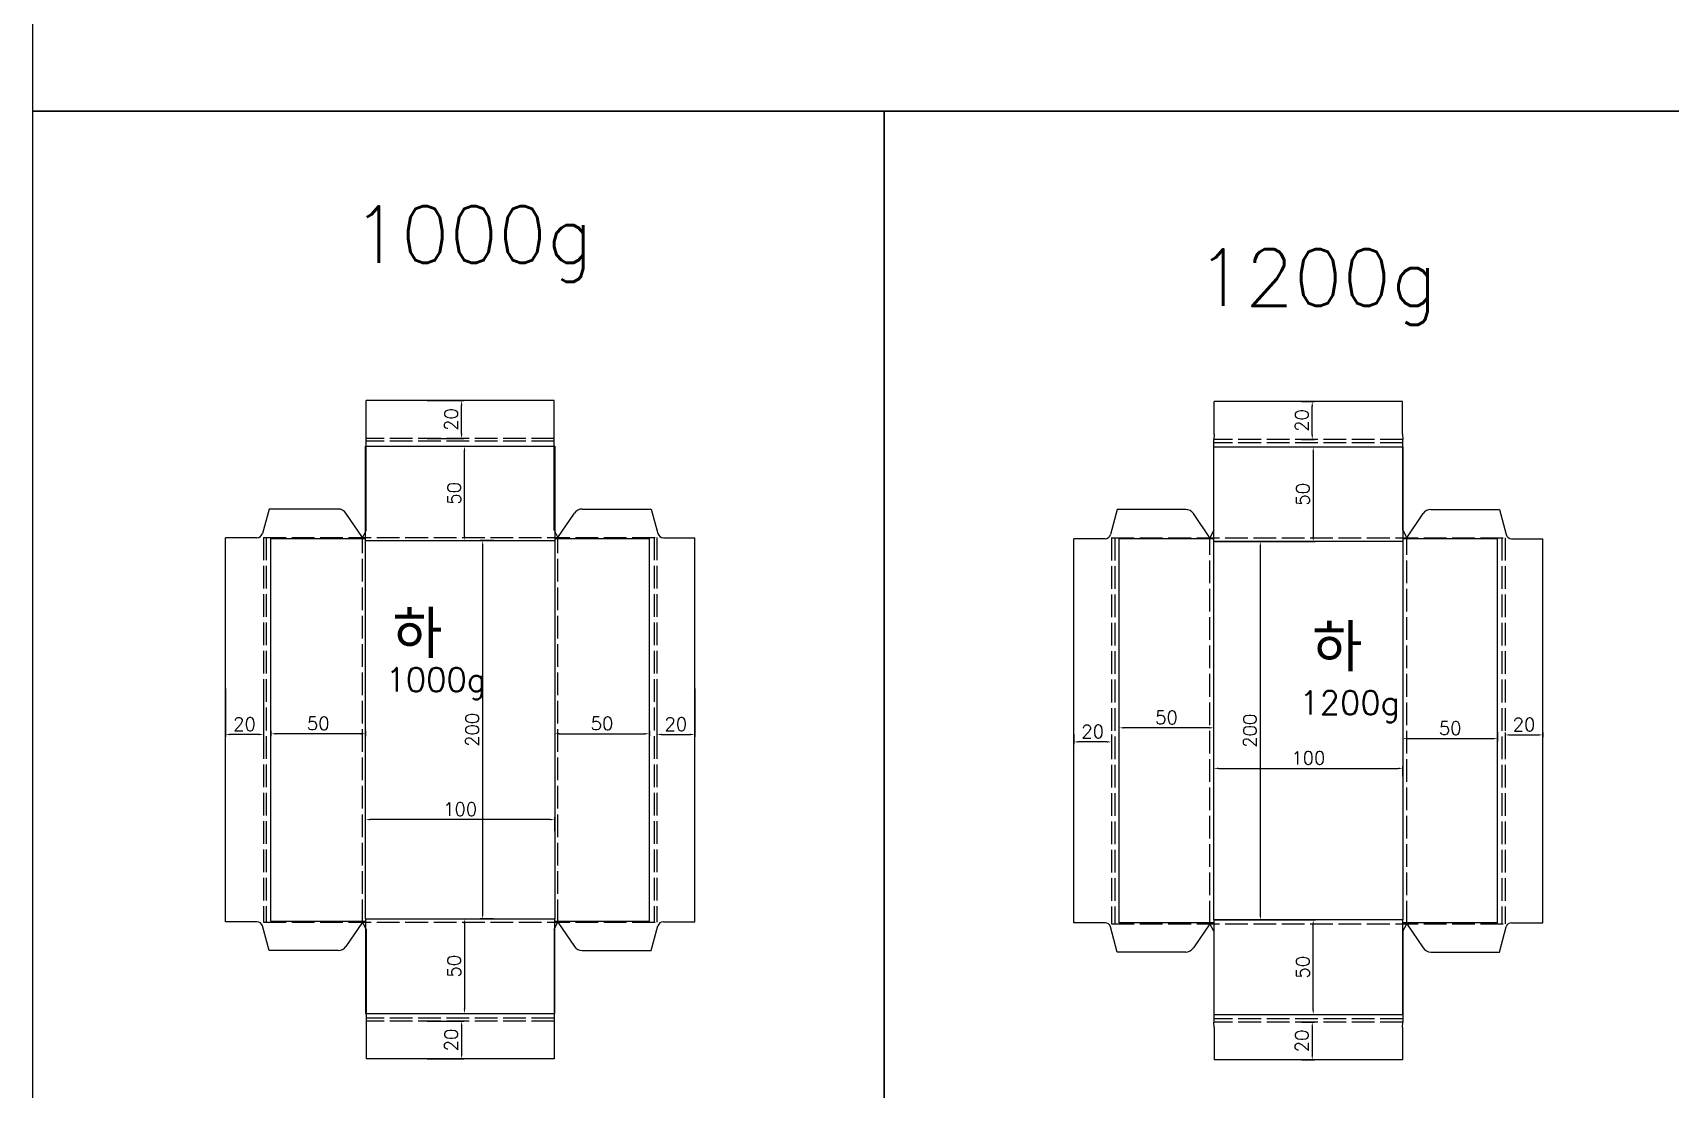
# Model space of a CAD drawing. Header units: millimetres. Extents: x 2179 to 11229, y 1198 to 3756.
# Drawn here: x 2179 to 3044, y 2118 to 2677 of the extents above; entities that cross this region are included whole.
import ezdxf

# ---------------------------------------------------------------- set-up
doc = ezdxf.new("R2010")
doc.units = ezdxf.units.MM
doc.linetypes.add('ACAD_ISO02W100', pattern=[15, 12, -3])
for name, color, linetype in [('기지', 7, 'Continuous'), ('인쇄지', 7, 'Continuous'), ('치수', 7, 'Continuous')]:
    doc.layers.add(name, color=color, linetype=linetype)
doc.styles.add('FHG', font='TXT.shx', dxfattribs={"height": 0.18, "bigfont": 'whgtxt.shx'})
doc.styles.get("Standard").update_dxf_attribs({"font": 'txt.shx', "bigfont": 'zfhg.shx'})
doc.dimstyles.new('ISO-25', dxfattribs={"dimtxt": 2.5, "dimasz": 2.5, "dimexe": 1.25, "dimexo": 0.625, "dimtad": 1, "dimtxsty": 'Standard', "dimcen": 2.5, "dimadec": 0, "dimazin": 0, "dimtfac": 1, "dimtmove": 0, "dimatfit": 3, "dimfxl": 0, "dimarcsym": 0})

# ---------------------------------------------------------------- blocks, each defined once
blk = doc.blocks.new('*D24')
at = {"layer": 'DEFPOINTS', "color": 0}
for p in [(2853.04, 2457.71), (2803.04, 2407.71), (2855.62, 2407.71)]:
    blk.add_point(p, dxfattribs=at)
at = {"layer": '치수', "color": 0, "lineweight": -2}
for p, q in [((2853.66, 2457.71), (2856.87, 2457.71)), ((2855.62, 2455.21), (2855.62, 2410.21)), ((2803.66, 2407.71), (2856.87, 2407.71))]:
    blk.add_line(p, q, dxfattribs=at)
at = {"layer": '치수', "color": 0}
for points in [[(2855.2, 2455.21), (2856.03, 2455.21), (2855.62, 2457.71)], [(2855.2, 2410.21), (2856.03, 2410.21), (2855.62, 2407.71)]]:
    blk.add_solid(points, dxfattribs=at)
at = {"layer": '치수', "color": 0, "insert": (2850.12, 2432.71), "char_height": 7, "attachment_point": 5, "rotation": 90}
blk.add_mtext('50', dxfattribs=at)
blk = doc.blocks.new('*D23')
at = {"layer": 'DEFPOINTS', "color": 0}
for p in [(2404.73, 2458.21), (2407.01, 2458.21), (2404.73, 2408.21)]:
    blk.add_point(p, dxfattribs=at)
at = {"layer": '치수', "color": 0, "lineweight": -2}
for p, q in [((2405.36, 2458.21), (2408.26, 2458.21)), ((2407.01, 2410.71), (2407.01, 2455.71)), ((2405.36, 2408.21), (2408.26, 2408.21))]:
    blk.add_line(p, q, dxfattribs=at)
at = {"layer": '치수', "color": 0}
for points in [[(2406.59, 2455.71), (2407.43, 2455.71), (2407.01, 2458.21)], [(2406.59, 2410.71), (2407.43, 2410.71), (2407.01, 2408.21)]]:
    blk.add_solid(points, dxfattribs=at)
at = {"layer": '치수', "color": 0, "insert": (2401.51, 2433.21), "char_height": 7, "attachment_point": 5, "rotation": 90}
blk.add_mtext('50', dxfattribs=at)
blk = doc.blocks.new('*D7')
at = {"layer": 'DEFPOINTS', "color": 0}
for p in [(2423.01, 2408.21), (2416.62, 2208.21), (2423.01, 2208.21)]:
    blk.add_point(p, dxfattribs=at)
at = {"layer": '치수', "color": 0, "lineweight": -2}
for p, q in [((2422.38, 2408.21), (2415.37, 2408.21)), ((2416.62, 2405.71), (2416.62, 2210.71)), ((2422.38, 2208.21), (2415.37, 2208.21))]:
    blk.add_line(p, q, dxfattribs=at)
at = {"layer": '치수', "color": 0}
for points in [[(2416.2, 2405.71), (2417.03, 2405.71), (2416.62, 2408.21)], [(2416.2, 2210.71), (2417.03, 2210.71), (2416.62, 2208.21)]]:
    blk.add_solid(points, dxfattribs=at)
at = {"layer": '치수', "color": 0, "insert": (2411.12, 2308.21), "char_height": 7, "attachment_point": 5, "rotation": 90}
blk.add_mtext('200', dxfattribs=at)
blk = doc.blocks.new('*D21')
at = {"layer": 'DEFPOINTS', "color": 0}
for p in [(2354.73, 2260.73), (2354.73, 2253.93), (2454.73, 2253.93)]:
    blk.add_point(p, dxfattribs=at)
at = {"layer": '치수', "color": 0, "lineweight": -2}
for p, q in [((2354.73, 2254.56), (2354.73, 2261.98)), ((2452.23, 2260.73), (2357.23, 2260.73)), ((2454.73, 2254.56), (2454.73, 2261.98))]:
    blk.add_line(p, q, dxfattribs=at)
at = {"layer": '치수', "color": 0}
for points in [[(2357.23, 2261.14), (2357.23, 2260.31), (2354.73, 2260.73)], [(2452.23, 2261.14), (2452.23, 2260.31), (2454.73, 2260.73)]]:
    blk.add_solid(points, dxfattribs=at)
at = {"layer": '치수', "color": 0, "insert": (2404.73, 2266.23), "char_height": 7, "attachment_point": 5}
blk.add_mtext('100', dxfattribs=at)
blk = doc.blocks.new('*D9')
at = {"layer": 'DEFPOINTS', "color": 0}
for p in [(2280.73, 2330.7), (2300.73, 2330.7), (2280.73, 2305.74)]:
    blk.add_point(p, dxfattribs=at)
at = {"layer": '치수', "color": 0, "lineweight": -2}
for p, q in [((2280.73, 2330.08), (2280.73, 2304.49)), ((2300.73, 2330.08), (2300.73, 2304.49)), ((2298.23, 2305.74), (2283.23, 2305.74))]:
    blk.add_line(p, q, dxfattribs=at)
at = {"layer": '치수', "color": 0}
for points in [[(2283.23, 2306.15), (2283.23, 2305.32), (2280.73, 2305.74)], [(2298.23, 2306.15), (2298.23, 2305.32), (2300.73, 2305.74)]]:
    blk.add_solid(points, dxfattribs=at)
at = {"layer": '치수', "color": 0, "insert": (2290.73, 2311.24), "char_height": 7, "attachment_point": 5}
blk.add_mtext('20', dxfattribs=at)
blk = doc.blocks.new('*D10')
at = {"layer": 'DEFPOINTS', "color": 0}
for p in [(2304.73, 2308.21), (2304.73, 2306.1), (2354.73, 2308.21)]:
    blk.add_point(p, dxfattribs=at)
at = {"layer": '치수', "color": 0, "lineweight": -2}
for p, q in [((2304.73, 2307.59), (2304.73, 2304.85)), ((2352.23, 2306.1), (2307.23, 2306.1)), ((2354.73, 2307.59), (2354.73, 2304.85))]:
    blk.add_line(p, q, dxfattribs=at)
at = {"layer": '치수', "color": 0}
for points in [[(2307.23, 2306.52), (2307.23, 2305.68), (2304.73, 2306.1)], [(2352.23, 2306.52), (2352.23, 2305.68), (2354.73, 2306.1)]]:
    blk.add_solid(points, dxfattribs=at)
at = {"layer": '치수', "color": 0, "insert": (2329.73, 2311.6), "char_height": 7, "attachment_point": 5}
blk.add_mtext('50', dxfattribs=at)
blk = doc.blocks.new('*D11')
at = {"layer": 'DEFPOINTS', "color": 0}
for p in [(2508.73, 2330.7), (2528.73, 2330.7), (2528.73, 2305.74)]:
    blk.add_point(p, dxfattribs=at)
at = {"layer": '치수', "color": 0, "lineweight": -2}
for p, q in [((2508.73, 2330.08), (2508.73, 2304.49)), ((2528.73, 2330.08), (2528.73, 2304.49)), ((2511.23, 2305.74), (2526.23, 2305.74))]:
    blk.add_line(p, q, dxfattribs=at)
at = {"layer": '치수', "color": 0}
for points in [[(2511.23, 2306.15), (2511.23, 2305.32), (2508.73, 2305.74)], [(2526.23, 2306.15), (2526.23, 2305.32), (2528.73, 2305.74)]]:
    blk.add_solid(points, dxfattribs=at)
at = {"layer": '치수', "color": 0, "insert": (2518.73, 2311.24), "char_height": 7, "attachment_point": 5}
blk.add_mtext('20', dxfattribs=at)
blk = doc.blocks.new('*D22')
at = {"layer": 'DEFPOINTS', "color": 0}
for p in [(2454.73, 2308.21), (2504.73, 2308.21), (2504.73, 2306.1)]:
    blk.add_point(p, dxfattribs=at)
at = {"layer": '치수', "color": 0, "lineweight": -2}
for p, q in [((2454.73, 2307.59), (2454.73, 2304.85)), ((2457.23, 2306.1), (2502.23, 2306.1)), ((2504.73, 2307.59), (2504.73, 2304.85))]:
    blk.add_line(p, q, dxfattribs=at)
at = {"layer": '치수', "color": 0}
for points in [[(2457.23, 2306.52), (2457.23, 2305.68), (2454.73, 2306.1)], [(2502.23, 2306.52), (2502.23, 2305.68), (2504.73, 2306.1)]]:
    blk.add_solid(points, dxfattribs=at)
at = {"layer": '치수', "color": 0, "insert": (2479.73, 2311.6), "char_height": 7, "attachment_point": 5}
blk.add_mtext('50', dxfattribs=at)
blk = doc.blocks.new('*D18')
at = {"layer": 'DEFPOINTS', "color": 0}
for p in [(2825.29, 2407.71), (2827.7, 2407.71), (2825.29, 2207.71)]:
    blk.add_point(p, dxfattribs=at)
at = {"layer": '치수', "color": 0, "lineweight": -2}
for p, q in [((2825.91, 2407.71), (2828.95, 2407.71)), ((2827.7, 2210.21), (2827.7, 2405.21)), ((2825.91, 2207.71), (2828.95, 2207.71))]:
    blk.add_line(p, q, dxfattribs=at)
at = {"layer": '치수', "color": 0}
for points in [[(2827.28, 2405.21), (2828.11, 2405.21), (2827.7, 2407.71)], [(2827.28, 2210.21), (2828.11, 2210.21), (2827.7, 2207.71)]]:
    blk.add_solid(points, dxfattribs=at)
at = {"layer": '치수', "color": 0, "insert": (2822.2, 2307.71), "char_height": 7, "attachment_point": 5, "rotation": 90}
blk.add_mtext('200', dxfattribs=at)
blk = doc.blocks.new('*D17')
at = {"layer": 'DEFPOINTS', "color": 0}
for p in [(2903.04, 2287.81), (2803.04, 2283), (2903.04, 2283)]:
    blk.add_point(p, dxfattribs=at)
at = {"layer": '치수', "color": 0, "lineweight": -2}
for p, q in [((2803.04, 2283.63), (2803.04, 2289.06)), ((2805.54, 2287.81), (2900.54, 2287.81)), ((2903.04, 2283.63), (2903.04, 2289.06))]:
    blk.add_line(p, q, dxfattribs=at)
at = {"layer": '치수', "color": 0}
for points in [[(2805.54, 2288.23), (2805.54, 2287.4), (2803.04, 2287.81)], [(2900.54, 2288.23), (2900.54, 2287.4), (2903.04, 2287.81)]]:
    blk.add_solid(points, dxfattribs=at)
at = {"layer": '치수', "color": 0, "insert": (2853.04, 2293.31), "char_height": 7, "attachment_point": 5}
blk.add_mtext('100', dxfattribs=at)
blk = doc.blocks.new('*D5')
at = {"layer": 'DEFPOINTS', "color": 0}
for p in [(2729.04, 2306.29), (2749.04, 2306.29), (2729.04, 2301.8)]:
    blk.add_point(p, dxfattribs=at)
at = {"layer": '치수', "color": 0, "lineweight": -2}
for p, q in [((2729.04, 2305.66), (2729.04, 2300.55)), ((2749.04, 2305.66), (2749.04, 2300.55)), ((2746.54, 2301.8), (2731.54, 2301.8))]:
    blk.add_line(p, q, dxfattribs=at)
at = {"layer": '치수', "color": 0}
for points in [[(2731.54, 2302.21), (2731.54, 2301.38), (2729.04, 2301.8)], [(2746.54, 2302.21), (2746.54, 2301.38), (2749.04, 2301.8)]]:
    blk.add_solid(points, dxfattribs=at)
at = {"layer": '치수', "color": 0, "insert": (2739.04, 2307.3), "char_height": 7, "attachment_point": 5}
blk.add_mtext('20', dxfattribs=at)
blk = doc.blocks.new('*D19')
at = {"layer": 'DEFPOINTS', "color": 0}
for p in [(2753.04, 2309.26), (2753.04, 2307.71), (2803.04, 2307.71)]:
    blk.add_point(p, dxfattribs=at)
at = {"layer": '치수', "color": 0, "lineweight": -2}
for p, q in [((2753.04, 2308.34), (2753.04, 2310.51)), ((2800.54, 2309.26), (2755.54, 2309.26)), ((2803.04, 2308.34), (2803.04, 2310.51))]:
    blk.add_line(p, q, dxfattribs=at)
at = {"layer": '치수', "color": 0}
for points in [[(2755.54, 2309.68), (2755.54, 2308.84), (2753.04, 2309.26)], [(2800.54, 2309.68), (2800.54, 2308.84), (2803.04, 2309.26)]]:
    blk.add_solid(points, dxfattribs=at)
at = {"layer": '치수', "color": 0, "insert": (2778.04, 2314.76), "char_height": 7, "attachment_point": 5}
blk.add_mtext('50', dxfattribs=at)
blk = doc.blocks.new('*D20')
at = {"layer": 'DEFPOINTS', "color": 0}
for p in [(2903.04, 2307.71), (2953.04, 2307.71), (2953.04, 2303.53)]:
    blk.add_point(p, dxfattribs=at)
at = {"layer": '치수', "color": 0, "lineweight": -2}
for p, q in [((2903.04, 2307.09), (2903.04, 2302.28)), ((2905.54, 2303.53), (2950.54, 2303.53)), ((2953.04, 2307.09), (2953.04, 2302.28))]:
    blk.add_line(p, q, dxfattribs=at)
at = {"layer": '치수', "color": 0}
for points in [[(2905.54, 2303.95), (2905.54, 2303.12), (2903.04, 2303.53)], [(2950.54, 2303.95), (2950.54, 2303.12), (2953.04, 2303.53)]]:
    blk.add_solid(points, dxfattribs=at)
at = {"layer": '치수', "color": 0, "insert": (2928.04, 2309.03), "char_height": 7, "attachment_point": 5}
blk.add_mtext('50', dxfattribs=at)
blk = doc.blocks.new('*D6')
at = {"layer": 'DEFPOINTS', "color": 0}
for p in [(2957.04, 2307.38), (2977.04, 2307.38), (2977.04, 2305.49)]:
    blk.add_point(p, dxfattribs=at)
at = {"layer": '치수', "color": 0, "lineweight": -2}
for p, q in [((2957.04, 2306.75), (2957.04, 2304.24)), ((2959.54, 2305.49), (2974.54, 2305.49)), ((2977.04, 2306.75), (2977.04, 2304.24))]:
    blk.add_line(p, q, dxfattribs=at)
at = {"layer": '치수', "color": 0}
for points in [[(2959.54, 2305.91), (2959.54, 2305.08), (2957.04, 2305.49)], [(2974.54, 2305.91), (2974.54, 2305.08), (2977.04, 2305.49)]]:
    blk.add_solid(points, dxfattribs=at)
at = {"layer": '치수', "color": 0, "insert": (2967.04, 2310.99), "char_height": 7, "attachment_point": 5}
blk.add_mtext('20', dxfattribs=at)
blk = doc.blocks.new('*D8')
at = {"layer": 'DEFPOINTS', "color": 0}
for p in [(2386.63, 2482.21), (2405.49, 2482.21), (2386.63, 2462.21)]:
    blk.add_point(p, dxfattribs=at)
at = {"layer": '치수', "color": 0, "lineweight": -2}
for p, q in [((2387.25, 2482.21), (2406.74, 2482.21)), ((2405.49, 2464.71), (2405.49, 2479.71)), ((2387.25, 2462.21), (2406.74, 2462.21))]:
    blk.add_line(p, q, dxfattribs=at)
at = {"layer": '치수', "color": 0}
for points in [[(2405.08, 2479.71), (2405.91, 2479.71), (2405.49, 2482.21)], [(2405.08, 2464.71), (2405.91, 2464.71), (2405.49, 2462.21)]]:
    blk.add_solid(points, dxfattribs=at)
at = {"layer": '치수', "color": 0, "insert": (2399.99, 2472.21), "char_height": 7, "attachment_point": 5, "rotation": 90}
blk.add_mtext('20', dxfattribs=at)
blk = doc.blocks.new('*D12')
at = {"layer": 'DEFPOINTS', "color": 0}
for p in [(2848.78, 2481.71), (2855.12, 2481.71), (2848.78, 2461.71)]:
    blk.add_point(p, dxfattribs=at)
at = {"layer": '치수', "color": 0, "lineweight": -2}
for p, q in [((2849.4, 2481.71), (2856.37, 2481.71)), ((2855.12, 2464.21), (2855.12, 2479.21)), ((2849.4, 2461.71), (2856.37, 2461.71))]:
    blk.add_line(p, q, dxfattribs=at)
at = {"layer": '치수', "color": 0}
for points in [[(2854.7, 2479.21), (2855.53, 2479.21), (2855.12, 2481.71)], [(2854.7, 2464.21), (2855.53, 2464.21), (2855.12, 2461.71)]]:
    blk.add_solid(points, dxfattribs=at)
at = {"layer": '치수', "color": 0, "insert": (2849.62, 2471.71), "char_height": 7, "attachment_point": 5, "rotation": 90}
blk.add_mtext('20', dxfattribs=at)
blk = doc.blocks.new('*D33')
at = {"layer": 'DEFPOINTS', "color": 0}
for p in [(2386.63, 2154.21), (2386.63, 2134.21), (2405.49, 2134.21)]:
    blk.add_point(p, dxfattribs=at)
at = {"layer": '치수', "color": 0, "lineweight": -2}
for p, q in [((2387.25, 2154.21), (2406.74, 2154.21)), ((2405.49, 2151.71), (2405.49, 2136.71)), ((2387.25, 2134.21), (2406.74, 2134.21))]:
    blk.add_line(p, q, dxfattribs=at)
at = {"layer": '치수', "color": 0}
for points in [[(2405.08, 2151.71), (2405.91, 2151.71), (2405.49, 2154.21)], [(2405.08, 2136.71), (2405.91, 2136.71), (2405.49, 2134.21)]]:
    blk.add_solid(points, dxfattribs=at)
at = {"layer": '치수', "color": 0, "insert": (2399.99, 2144.21), "char_height": 7, "attachment_point": 5, "rotation": 90}
blk.add_mtext('20', dxfattribs=at)
blk = doc.blocks.new('*D34')
at = {"layer": 'DEFPOINTS', "color": 0}
for p in [(2404.73, 2208.21), (2404.73, 2158.21), (2407.01, 2158.21)]:
    blk.add_point(p, dxfattribs=at)
at = {"layer": '치수', "color": 0, "lineweight": -2}
for p, q in [((2405.36, 2208.21), (2408.26, 2208.21)), ((2407.01, 2205.71), (2407.01, 2160.71)), ((2405.36, 2158.21), (2408.26, 2158.21))]:
    blk.add_line(p, q, dxfattribs=at)
at = {"layer": '치수', "color": 0}
for points in [[(2406.59, 2205.71), (2407.43, 2205.71), (2407.01, 2208.21)], [(2406.59, 2160.71), (2407.43, 2160.71), (2407.01, 2158.21)]]:
    blk.add_solid(points, dxfattribs=at)
at = {"layer": '치수', "color": 0, "insert": (2401.51, 2183.21), "char_height": 7, "attachment_point": 5, "rotation": 90}
blk.add_mtext('50', dxfattribs=at)
blk = doc.blocks.new('*D190')
at = {"layer": 'DEFPOINTS', "color": 0}
for p in [(2803.04, 2207.71), (2855.62, 2207.71), (2853.04, 2157.71)]:
    blk.add_point(p, dxfattribs=at)
at = {"layer": '치수', "color": 0, "lineweight": -2}
for p, q in [((2803.66, 2207.71), (2856.87, 2207.71)), ((2855.62, 2160.21), (2855.62, 2205.21)), ((2853.66, 2157.71), (2856.87, 2157.71))]:
    blk.add_line(p, q, dxfattribs=at)
at = {"layer": '치수', "color": 0}
for points in [[(2855.2, 2205.21), (2856.03, 2205.21), (2855.62, 2207.71)], [(2855.2, 2160.21), (2856.03, 2160.21), (2855.62, 2157.71)]]:
    blk.add_solid(points, dxfattribs=at)
at = {"layer": '치수', "color": 0, "insert": (2850.12, 2182.71), "char_height": 7, "attachment_point": 5, "rotation": 90}
blk.add_mtext('50', dxfattribs=at)
blk = doc.blocks.new('*D189')
at = {"layer": 'DEFPOINTS', "color": 0}
for p in [(2848.78, 2153.71), (2848.78, 2133.71), (2855.12, 2133.71)]:
    blk.add_point(p, dxfattribs=at)
at = {"layer": '치수', "color": 0, "lineweight": -2}
for p, q in [((2849.4, 2153.71), (2856.37, 2153.71)), ((2855.12, 2151.21), (2855.12, 2136.21)), ((2849.4, 2133.71), (2856.37, 2133.71))]:
    blk.add_line(p, q, dxfattribs=at)
at = {"layer": '치수', "color": 0}
for points in [[(2854.7, 2151.21), (2855.53, 2151.21), (2855.12, 2153.71)], [(2854.7, 2136.21), (2855.53, 2136.21), (2855.12, 2133.71)]]:
    blk.add_solid(points, dxfattribs=at)
at = {"layer": '치수', "color": 0, "insert": (2849.62, 2143.71), "char_height": 7, "attachment_point": 5, "rotation": 90}
blk.add_mtext('20', dxfattribs=at)

msp = doc.modelspace()

# ---------------------------------------------------------------- linework, layer by layer
at = {"color": 6}
for points in [[(2178.818, 3235.181), (3078.818, 3235.181), (3078.818, 2635.181), (2178.818, 2635.181)], [(2178.818, 2635.181), (2628.818, 2635.181), (2628.818, 2035.181), (2178.818, 2035.181)], [(2628.818, 2635.181), (3078.818, 2635.181), (3078.818, 2035.181), (2628.818, 2035.181)]]:
    msp.add_lwpolyline(points, close=True, dxfattribs=at)
at = {"layer": '기지'}
for p, q in [((2354.733, 2408.214), (2354.733, 2458.214)), ((2354.733, 2458.214), (2454.733, 2458.214)), ((2454.733, 2458.214), (2454.733, 2408.214)), ((2803.037, 2407.714), (2803.037, 2457.714)), ((2803.037, 2457.714), (2903.037, 2457.714)), ((2903.037, 2457.714), (2903.037, 2407.714)), ((2304.733, 2207.014), (2304.733, 2409.414)), ((2304.733, 2409.414), (2354.733, 2409.414)), ((2454.733, 2409.414), (2504.733, 2409.414)), ((2504.733, 2207.014), (2504.733, 2409.414)), ((2753.037, 2206.214), (2753.037, 2409.214)), ((2803.037, 2409.214), (2753.037, 2409.214)), ((2953.037, 2409.214), (2903.037, 2409.214)), ((2953.037, 2206.214), (2953.037, 2409.214)), ((2354.733, 2208.214), (2354.733, 2158.214)), ((2454.733, 2158.214), (2454.733, 2208.214)), ((2803.037, 2207.714), (2803.037, 2157.714)), ((2903.037, 2157.714), (2903.037, 2207.714)), ((2304.733, 2207.014), (2354.733, 2207.014)), ((2454.733, 2207.014), (2504.733, 2207.014)), ((2803.037, 2206.214), (2753.037, 2206.214)), ((2953.037, 2206.214), (2903.037, 2206.214)), ((2354.733, 2158.214), (2454.733, 2158.214)), ((2803.037, 2157.714), (2903.037, 2157.714))]:
    msp.add_line(p, q, dxfattribs=at)
at = {"layer": '기지', "color": 5}
for p, q in [((2354.733, 2208.214), (2354.733, 2408.214)), ((2354.733, 2408.214), (2454.733, 2408.214)), ((2454.733, 2408.214), (2454.733, 2208.214)), ((2803.037, 2207.714), (2803.037, 2407.714)), ((2903.037, 2407.714), (2803.037, 2407.714)), ((2903.037, 2407.714), (2903.037, 2207.714)), ((2354.733, 2208.214), (2454.733, 2208.214)), ((2903.037, 2207.714), (2803.037, 2207.714))]:
    msp.add_line(p, q, dxfattribs=at)
at = {"layer": '인쇄지', "color": 3}
for p, q in [((2354.983, 2413.692), (2354.983, 2482.214)), ((2454.483, 2482.214), (2354.983, 2482.214)), ((2454.483, 2413.692), (2454.483, 2482.214)), ((2902.787, 2481.714), (2803.287, 2481.714)), ((2803.287, 2464.547), (2803.287, 2481.714)), ((2902.787, 2464.547), (2902.787, 2481.714)), ((2803.287, 2464.547), (2803.037, 2461.714)), ((2803.037, 2413.714), (2803.037, 2461.714)), ((2902.787, 2464.547), (2903.037, 2461.714)), ((2903.037, 2413.714), (2903.037, 2461.714)), ((2303.733, 2424.914), (2300.195, 2411.926)), ((2340.209, 2424.914), (2303.733, 2424.914)), ((2469.258, 2424.914), (2505.733, 2424.914)), ((2505.733, 2424.914), (2509.272, 2411.926)), ((2752.037, 2424.714), (2748.485, 2411.439)), ((2788.212, 2424.714), (2752.037, 2424.714)), ((2917.861, 2424.714), (2954.037, 2424.714)), ((2954.037, 2424.714), (2957.589, 2411.439)), ((2353.033, 2409.914), (2344.347, 2422.721)), ((2456.433, 2409.914), (2465.12, 2422.721)), ((2801.037, 2409.714), (2792.35, 2422.521)), ((2905.037, 2409.714), (2913.724, 2422.521)), ((2280.733, 2206.714), (2280.733, 2409.714)), ((2297.301, 2409.714), (2280.733, 2409.714)), ((2354.983, 2413.692), (2353.033, 2409.914)), ((2454.483, 2413.692), (2456.433, 2409.914)), ((2512.166, 2409.714), (2528.733, 2409.714)), ((2528.733, 2206.714), (2528.733, 2409.714)), ((2729.037, 2206.214), (2729.037, 2409.214)), ((2745.587, 2409.214), (2729.037, 2409.214)), ((2803.037, 2413.714), (2801.037, 2409.714)), ((2903.037, 2413.714), (2905.037, 2409.714)), ((2960.487, 2409.214), (2977.037, 2409.214)), ((2977.037, 2206.214), (2977.037, 2409.214)), ((2297.301, 2206.714), (2280.733, 2206.714)), ((2303.733, 2191.514), (2300.195, 2204.503)), ((2353.033, 2206.514), (2344.347, 2193.707)), ((2354.983, 2202.736), (2353.033, 2206.514)), ((2354.983, 2202.736), (2354.983, 2134.214)), ((2454.483, 2202.736), (2456.433, 2206.514)), ((2454.483, 2202.736), (2454.483, 2134.214)), ((2456.433, 2206.514), (2465.12, 2193.707)), ((2505.733, 2191.514), (2509.272, 2204.503)), ((2512.166, 2206.714), (2528.733, 2206.714)), ((2745.587, 2206.214), (2729.037, 2206.214)), ((2752.037, 2190.714), (2748.485, 2203.989)), ((2801.037, 2205.714), (2792.35, 2192.907)), ((2803.037, 2201.714), (2801.037, 2205.714)), ((2803.037, 2201.714), (2803.037, 2153.714)), ((2903.037, 2201.714), (2905.037, 2205.714)), ((2903.037, 2201.714), (2903.037, 2153.714)), ((2905.037, 2205.714), (2913.724, 2192.907)), ((2954.037, 2190.714), (2957.589, 2203.989)), ((2960.487, 2206.214), (2977.037, 2206.214)), ((2340.209, 2191.514), (2303.733, 2191.514)), ((2469.258, 2191.514), (2505.733, 2191.514)), ((2788.212, 2190.714), (2752.037, 2190.714)), ((2917.861, 2190.714), (2954.037, 2190.714)), ((2803.287, 2150.881), (2803.037, 2153.714)), ((2803.287, 2150.881), (2803.287, 2133.714)), ((2902.787, 2150.881), (2903.037, 2153.714)), ((2902.787, 2150.881), (2902.787, 2133.714)), ((2454.483, 2134.214), (2354.983, 2134.214)), ((2902.787, 2133.714), (2803.287, 2133.714))]:
    msp.add_line(p, q, dxfattribs=at)
at = {"layer": '인쇄지', "color": 4, "linetype": 'ACAD_ISO02W100'}
for p, q in [((2454.483, 2462.214), (2354.983, 2462.214)), ((2454.483, 2460.714), (2354.983, 2460.714)), ((2903.037, 2461.714), (2803.037, 2461.714)), ((2903.037, 2459.964), (2803.037, 2459.964)), ((2300.733, 2409.914), (2300.733, 2206.514)), ((2300.733, 2409.914), (2508.733, 2409.914)), ((2302.233, 2409.914), (2302.233, 2206.514)), ((2353.033, 2206.514), (2353.033, 2409.914)), ((2456.433, 2206.514), (2456.433, 2409.914)), ((2507.233, 2409.914), (2507.233, 2206.514)), ((2508.733, 2409.914), (2508.733, 2206.514)), ((2749.037, 2409.714), (2749.037, 2205.714)), ((2749.037, 2409.714), (2957.037, 2409.714)), ((2750.787, 2409.714), (2750.787, 2205.714)), ((2801.037, 2205.714), (2801.037, 2409.714)), ((2905.037, 2205.714), (2905.037, 2409.714)), ((2955.287, 2409.714), (2955.287, 2205.714)), ((2957.037, 2409.714), (2957.037, 2205.714)), ((2300.733, 2206.514), (2508.733, 2206.514)), ((2749.037, 2205.714), (2957.037, 2205.714)), ((2454.483, 2155.714), (2354.983, 2155.714)), ((2903.037, 2155.464), (2803.037, 2155.464)), ((2454.483, 2154.214), (2354.983, 2154.214)), ((2903.037, 2153.714), (2803.037, 2153.714))]:
    msp.add_line(p, q, dxfattribs=at)
at = {"layer": '인쇄지', "color": 3}
for centre, radius, start, end in [((2340.209, 2419.914), 5, 34.149117, 90), ((2469.258, 2419.914), 5, 90, 145.850883), ((2788.212, 2419.714), 5, 34.149117, 90), ((2917.861, 2419.714), 5, 90, 145.850883), ((2297.301, 2412.714), 3, 270, 344.761868), ((2512.166, 2412.714), 3, 195.238132, 270), ((2745.587, 2412.214), 3, 270, 345.021103), ((2960.487, 2412.214), 3, 194.978897, 270), ((2297.301, 2203.714), 3, 15.238132, 90), ((2512.166, 2203.714), 3, 90, 164.761868), ((2745.587, 2203.214), 3, 14.978897, 90), ((2960.487, 2203.214), 3, 90, 165.021103), ((2340.209, 2196.514), 5, 270, 325.850883), ((2469.258, 2196.514), 5, 214.149117, 270), ((2788.212, 2195.714), 5, 270, 325.850883), ((2917.861, 2195.714), 5, 214.149117, 270)]:
    msp.add_arc(centre, radius, start, end, dxfattribs=at)

# ---------------------------------------------------------------- texts
at = {"style": 'FHG'}
for s, p in [('1000g', (2347.668, 2554.967)), ('1200g', (2793.912, 2532.241))]:
    msp.add_text(s, height=30, dxfattribs=at).set_placement(p)
at = {"layer": '기지', "color": 1, "style": 'FHG'}
for s, height, p in [('하', 25, (2368.95, 2346.172)), ('하', 25, (2855.129, 2338.98)), ('1000g', 12.5, (2365.344, 2328.465)), ('1200g', 12.5, (2848.368, 2316.281))]:
    msp.add_text(s, height=height, dxfattribs=at).set_placement(p)

# ---------------------------------------------------------------- dimensions: what is measured, and where the dimension line sits
at = {"layer": '치수', "color": 4}
for base, p1, p2, angle, picture, middle in [((2405.495, 2482.214), (2386.627, 2462.214), (2386.627, 2482.214), 90, '*D8', (2399.995, 2472.214)), ((2855.116, 2481.714), (2848.78, 2461.714), (2848.78, 2481.714), 90, '*D12', (2849.616, 2471.714)), ((2407.01, 2458.214), (2404.733, 2408.214), (2404.733, 2458.214), 90, '*D23', (2401.51, 2433.214)), ((2855.618, 2407.714), (2853.037, 2457.714), (2803.037, 2407.714), 90, '*D24', (2850.118, 2432.714)), ((2416.617, 2208.214), (2423.007, 2408.214), (2423.007, 2208.214), 90, '*D7', (2411.117, 2308.214)), ((2827.696, 2407.714), (2825.289, 2207.714), (2825.289, 2407.714), 90, '*D18', (2822.196, 2307.714)), ((2280.733, 2305.738), (2300.733, 2330.702), (2280.733, 2330.702), 180, '*D9', (2290.733, 2311.238)), ((2304.733, 2306.101), (2354.733, 2308.214), (2304.733, 2308.214), 180, '*D10', (2329.733, 2311.601)), ((2407.01, 2158.214), (2404.733, 2208.214), (2404.733, 2158.214), 270, '*D34', (2401.51, 2183.214)), ((2855.618, 2207.714), (2853.037, 2157.714), (2803.037, 2207.714), 270, '*D190', (2850.118, 2182.714)), ((2405.495, 2134.214), (2386.627, 2154.214), (2386.627, 2134.214), 270, '*D33', (2399.995, 2144.214)), ((2855.116, 2133.714), (2848.78, 2153.714), (2848.78, 2133.714), 270, '*D189', (2849.616, 2143.714))]:
    dim = msp.add_linear_dim(base=base, p1=p1, p2=p2, angle=angle, dimstyle='ISO-25', override={"dimtxt": 7, "dimgap": 2}, dxfattribs=at)
    dim.commit()
    dim.dimension.update_dxf_attribs({"geometry": picture, "text_midpoint": middle})
for base, p1, p2, picture, middle in [((2528.733, 2305.738), (2508.733, 2330.702), (2528.733, 2330.702), '*D11', (2518.733, 2311.238)), ((2504.733, 2306.101), (2454.733, 2308.214), (2504.733, 2308.214), '*D22', (2479.733, 2311.601)), ((2729.037, 2301.798), (2749.037, 2306.29), (2729.037, 2306.29), '*D5', (2739.037, 2307.298)), ((2753.037, 2309.262), (2803.037, 2307.714), (2753.037, 2307.714), '*D19', (2778.037, 2314.762)), ((2953.037, 2303.532), (2903.037, 2307.714), (2953.037, 2307.714), '*D20', (2928.037, 2309.032)), ((2977.037, 2305.493), (2957.037, 2307.378), (2977.037, 2307.378), '*D6', (2967.037, 2310.993)), ((2903.037, 2287.812), (2803.037, 2283.001), (2903.037, 2283.001), '*D17', (2853.037, 2293.312)), ((2354.733, 2260.726), (2454.733, 2253.932), (2354.733, 2253.932), '*D21', (2404.733, 2266.226))]:
    dim = msp.add_linear_dim(base=base, p1=p1, p2=p2, dimstyle='ISO-25', override={"dimtxt": 7, "dimgap": 2}, dxfattribs=at)
    dim.commit()
    dim.dimension.update_dxf_attribs({"geometry": picture, "text_midpoint": middle})

doc.saveas('drawing.dxf')
